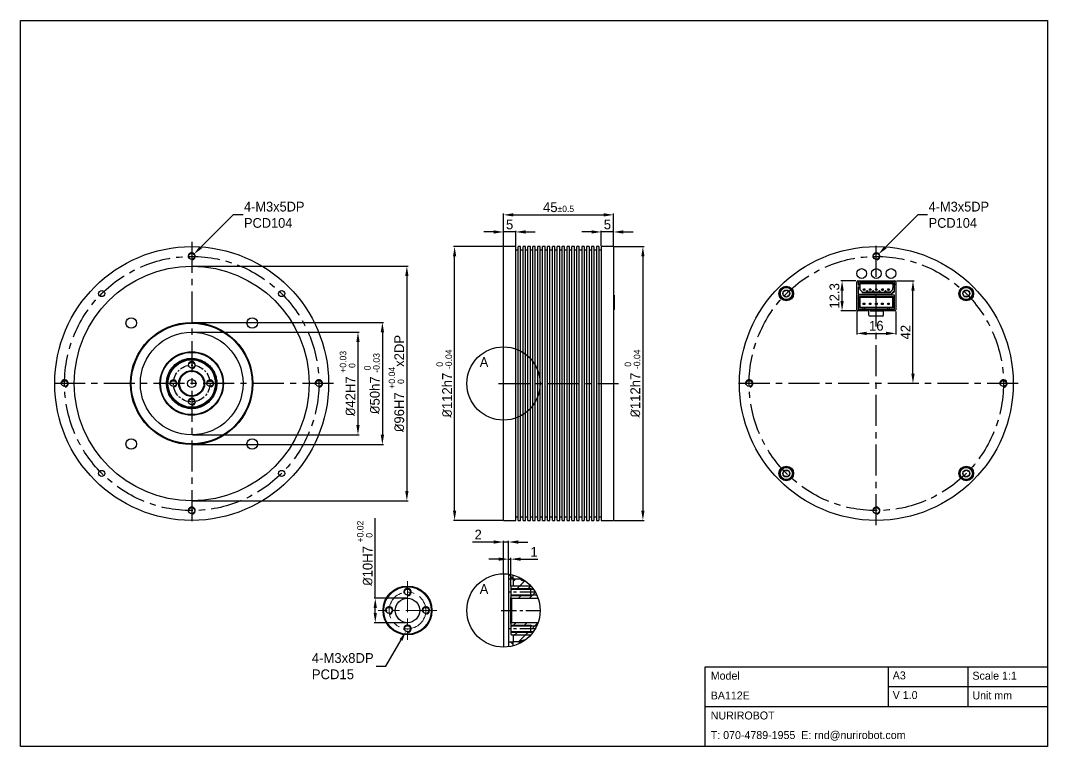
# Model space of a CAD drawing. Header units: millimetres. Extents: x 0 to 420, y 0 to 297.
import ezdxf

# ---------------------------------------------------------------- set-up
doc = ezdxf.new("R2010")
doc.units = ezdxf.units.MM
doc.header["$PDSIZE"] = -1
doc.linetypes.add('CENTERX2', pattern=[20.32, 12.7, -2.54, 2.54, -2.54])
doc.layers.add('외형선', color=7, linetype='Continuous', lineweight=25)
for name, color, linetype in [('중심선', 1, 'CENTERX2'), ('치수', 4, 'Continuous'), ('치수선', 3, 'Continuous')]:
    doc.layers.add(name, color=color, linetype=linetype)
doc.styles.add('MtXpl_', font='')
doc.styles.add('누리로봇 문자스타일_20230829', font='GOTHIC.TTF')
doc.styles.get('MtXpl_').set_extended_font_data('Gulim')
doc.dimstyles.new('A2기본 치수스타일', dxfattribs={"dimtxt": 4, "dimasz": 4, "dimexe": 0.5, "dimexo": 0.3, "dimgap": 1, "dimtad": 1, "dimtoh": 1, "dimdec": 1, "dimzin": 12, "dimdsep": 46, "dimtxsty": '누리로봇 문자스타일_20230829', "dimcen": 0.09, "dimclrd": 3, "dimclre": 3, "dimclrt": 3, "dimadec": 0, "dimazin": 3, "dimtm": 1e-09, "dimtfac": 1, "dimtdec": 1, "dimtofl": 0, "dimtmove": 0, "dimatfit": 3, "dimfxl": 1, "dimfrac": 2, "dimarcsym": 0})
doc.dimstyles.new('A2지시선 치수스타일', dxfattribs={"dimtxt": 4, "dimasz": 4, "dimexe": 0.5, "dimexo": 0.3, "dimgap": 0.396875, "dimtad": 0, "dimtih": 1, "dimtoh": 1, "dimdec": 1, "dimzin": 12, "dimdsep": 46, "dimtxsty": '누리로봇 문자스타일_20230829', "dimcen": 0.09, "dimclrd": 3, "dimclre": 3, "dimclrt": 3, "dimadec": 0, "dimazin": 3, "dimtm": 1e-09, "dimtfac": 1, "dimtdec": 1, "dimtofl": 0, "dimtmove": 0, "dimatfit": 3, "dimfxl": 1, "dimfrac": 2, "dimarcsym": 0})
doc.dimstyles.new('A3지시선 치수스타일', dxfattribs={"dimtxt": 4, "dimasz": 4, "dimexe": 0.5, "dimexo": 0.3, "dimgap": 0.396875, "dimtad": 0, "dimtih": 1, "dimtoh": 1, "dimdec": 1, "dimzin": 12, "dimdsep": 46, "dimtxsty": '누리로봇 문자스타일_20230829', "dimcen": 0.09, "dimclrd": 3, "dimclre": 3, "dimclrt": 3, "dimadec": 0, "dimazin": 3, "dimtm": 1e-09, "dimtfac": 1, "dimtdec": 1, "dimtofl": 0, "dimtmove": 0, "dimatfit": 3, "dimfxl": 1, "dimfrac": 2, "dimarcsym": 0})
doc.dimstyles.new('A3치수선 초과 치수스타일', dxfattribs={"dimtxt": 4, "dimasz": 4, "dimexe": 0.5, "dimexo": 0.3, "dimgap": 1, "dimtad": 1, "dimdec": 1, "dimzin": 12, "dimdsep": 46, "dimtxsty": '누리로봇 문자스타일_20230829', "dimcen": 0.09, "dimclrd": 3, "dimclre": 3, "dimclrt": 3, "dimadec": 0, "dimazin": 3, "dimtm": 1e-09, "dimtfac": 1, "dimtdec": 1, "dimtofl": 0, "dimtmove": 0, "dimatfit": 3, "dimfxl": 1, "dimfrac": 2, "dimarcsym": 0})

# ---------------------------------------------------------------- blocks, each defined once
blk = doc.blocks.new('*D34')
at = {"layer": 'Defpoints', "color": 0}
for p in [(358, 190.5), (365, 190.5), (367.18, 148.5)]:
    blk.add_point(p, dxfattribs=at)
at = {"layer": '치수', "color": 3, "lineweight": -2}
for p, q in [((358.3, 190.5), (365.5, 190.5)), ((365, 152.5), (365, 186.5)), ((366.88, 148.5), (364.5, 148.5))]:
    blk.add_line(p, q, dxfattribs=at)
at = {"layer": '치수', "color": 3}
for points in [[(364.33, 186.5), (365.67, 186.5), (365, 190.5)], [(364.33, 152.5), (365.67, 152.5), (365, 148.5)]]:
    blk.add_solid(points, dxfattribs=at)
at = {"layer": '치수', "color": 3, "insert": (361.95, 169.5), "char_height": 4, "attachment_point": 5, "rotation": 90, "style": '누리로봇 문자스타일_20230829'}
blk.add_mtext('42', dxfattribs=at)
blk = doc.blocks.new('*D35')
at = {"layer": 'Defpoints', "color": 0}
for p in [(342, 178.2), (358, 178.2), (358, 169)]:
    blk.add_point(p, dxfattribs=at)
at = {"layer": '치수', "color": 3, "lineweight": -2}
for p, q in [((342, 177.9), (342, 168.5)), ((358, 177.9), (358, 168.5)), ((346, 169), (354, 169))]:
    blk.add_line(p, q, dxfattribs=at)
at = {"layer": '치수', "color": 3}
for points in [[(346, 169.67), (346, 168.33), (342, 169)], [(354, 169.67), (354, 168.33), (358, 169)]]:
    blk.add_solid(points, dxfattribs=at)
at = {"layer": '치수', "color": 3, "insert": (350, 172.1), "char_height": 4, "attachment_point": 5, "style": '누리로봇 문자스타일_20230829'}
blk.add_mtext('16', dxfattribs=at)
blk = doc.blocks.new('*D36')
at = {"layer": 'Defpoints', "color": 0}
for p in [(336, 190.5), (341.98, 190.5), (342, 178.2)]:
    blk.add_point(p, dxfattribs=at)
at = {"layer": '치수', "color": 3, "lineweight": -2}
for p, q in [((341.68, 190.5), (335.5, 190.5)), ((336, 182.2), (336, 186.5)), ((341.7, 178.2), (335.5, 178.2))]:
    blk.add_line(p, q, dxfattribs=at)
at = {"layer": '치수', "color": 3}
for points in [[(335.33, 186.5), (336.67, 186.5), (336, 190.5)], [(335.33, 182.2), (336.67, 182.2), (336, 178.2)]]:
    blk.add_solid(points, dxfattribs=at)
at = {"layer": '치수', "color": 3, "insert": (332.9, 184.35), "char_height": 4, "attachment_point": 5, "rotation": 90, "style": '누리로봇 문자스타일_20230829'}
blk.add_mtext('12.3', dxfattribs=at)
blk = doc.blocks.new('*D28')
at = {"layer": 'Defpoints', "color": 0}
for p in [(242.53, 217.5), (197.53, 204.5), (242.53, 204.5)]:
    blk.add_point(p, dxfattribs=at)
at = {"layer": '치수', "color": 3, "lineweight": -2}
for p, q in [((197.53, 204.8), (197.53, 218)), ((201.53, 217.5), (238.53, 217.5)), ((242.53, 204.8), (242.53, 218))]:
    blk.add_line(p, q, dxfattribs=at)
at = {"layer": '치수', "color": 3}
for points in [[(201.53, 218.17), (201.53, 216.83), (197.53, 217.5)], [(238.53, 218.17), (238.53, 216.83), (242.53, 217.5)]]:
    blk.add_solid(points, dxfattribs=at)
at = {"layer": '치수', "color": 3, "insert": (220.03, 220.6), "char_height": 4, "attachment_point": 5, "style": '누리로봇 문자스타일_20230829'}
blk.add_mtext('45{\\H0.65x;%%P0.5}', dxfattribs=at)
blk = doc.blocks.new('*D29')
at = {"layer": 'Defpoints', "color": 0}
for p in [(197.53, 210.5), (197.53, 204.5), (202.53, 204.5)]:
    blk.add_point(p, dxfattribs=at)
at = {"layer": '치수', "color": 3, "lineweight": -2}
for p, q in [((193.53, 210.5), (189.53, 210.5)), ((197.53, 204.8), (197.53, 211)), ((202.53, 210.5), (197.53, 210.5)), ((202.53, 204.8), (202.53, 211)), ((206.53, 210.5), (210.53, 210.5))]:
    blk.add_line(p, q, dxfattribs=at)
at = {"layer": '치수', "color": 3}
for points in [[(193.53, 211.17), (193.53, 209.83), (197.53, 210.5)], [(206.53, 211.17), (206.53, 209.83), (202.53, 210.5)]]:
    blk.add_solid(points, dxfattribs=at)
at = {"layer": '치수', "color": 3, "insert": (200.03, 213.55), "char_height": 4, "attachment_point": 5, "style": '누리로봇 문자스타일_20230829'}
blk.add_mtext('5', dxfattribs=at)
blk = doc.blocks.new('*D30')
at = {"layer": 'Defpoints', "color": 0}
for p in [(237.53, 210.5), (237.53, 204.5), (242.53, 204.5)]:
    blk.add_point(p, dxfattribs=at)
at = {"layer": '치수', "color": 3, "lineweight": -2}
for p, q in [((233.53, 210.5), (229.53, 210.5)), ((237.53, 204.8), (237.53, 211)), ((242.53, 210.5), (237.53, 210.5)), ((242.53, 204.8), (242.53, 211)), ((246.53, 210.5), (250.53, 210.5))]:
    blk.add_line(p, q, dxfattribs=at)
at = {"layer": '치수', "color": 3}
for points in [[(233.53, 211.17), (233.53, 209.83), (237.53, 210.5)], [(246.53, 211.17), (246.53, 209.83), (242.53, 210.5)]]:
    blk.add_solid(points, dxfattribs=at)
at = {"layer": '치수', "color": 3, "insert": (240.03, 213.55), "char_height": 4, "attachment_point": 5, "style": '누리로봇 문자스타일_20230829'}
blk.add_mtext('5', dxfattribs=at)
blk = doc.blocks.new('*D31')
at = {"layer": 'Defpoints', "color": 0}
for p in [(70, 196.5), (70, 100.5), (158, 100.5)]:
    blk.add_point(p, dxfattribs=at)
at = {"layer": '치수', "color": 3, "lineweight": -2}
for p, q in [((70.3, 196.5), (158.5, 196.5)), ((158, 192.5), (158, 104.5)), ((70.3, 100.5), (158.5, 100.5))]:
    blk.add_line(p, q, dxfattribs=at)
at = {"layer": '치수', "color": 3}
for points in [[(157.33, 192.5), (158.67, 192.5), (158, 196.5)], [(157.33, 104.5), (158.67, 104.5), (158, 100.5)]]:
    blk.add_solid(points, dxfattribs=at)
at = {"layer": '치수', "color": 3, "insert": (153.74, 148.5), "char_height": 4, "attachment_point": 5, "rotation": 90, "style": '누리로봇 문자스타일_20230829'}
blk.add_mtext('{\\fISOCPEUR|b0|i0|c0|p34;%%C}96H7 {\\H0.66x;\\S+0.04^   0;}x2DP', dxfattribs=at)
blk = doc.blocks.new('*D32')
at = {"layer": 'Defpoints', "color": 0}
for p in [(70, 173.5), (70, 123.5), (148, 123.5)]:
    blk.add_point(p, dxfattribs=at)
at = {"layer": '치수', "color": 3, "lineweight": -2}
for p, q in [((70.3, 173.5), (148.5, 173.5)), ((148, 169.5), (148, 127.5)), ((70.3, 123.5), (148.5, 123.5))]:
    blk.add_line(p, q, dxfattribs=at)
at = {"layer": '치수', "color": 3}
for points in [[(147.33, 169.5), (148.67, 169.5), (148, 173.5)], [(147.33, 127.5), (148.67, 127.5), (148, 123.5)]]:
    blk.add_solid(points, dxfattribs=at)
at = {"layer": '치수', "color": 3, "insert": (143.74, 148.5), "char_height": 4, "attachment_point": 5, "rotation": 90, "style": '누리로봇 문자스타일_20230829'}
blk.add_mtext('{\\fISOCPEUR|b0|i0|c0|p34;%%C}50h7 {\\H0.66x;\\S 0^ -0.03;}', dxfattribs=at)
blk = doc.blocks.new('*D33')
at = {"layer": 'Defpoints', "color": 0}
for p in [(70, 169.5), (70, 127.5), (138, 127.5)]:
    blk.add_point(p, dxfattribs=at)
at = {"layer": '치수', "color": 3, "lineweight": -2}
for p, q in [((70.3, 169.5), (138.5, 169.5)), ((138, 165.5), (138, 131.5)), ((70.3, 127.5), (138.5, 127.5))]:
    blk.add_line(p, q, dxfattribs=at)
at = {"layer": '치수', "color": 3}
for points in [[(137.33, 165.5), (138.67, 165.5), (138, 169.5)], [(137.33, 131.5), (138.67, 131.5), (138, 127.5)]]:
    blk.add_solid(points, dxfattribs=at)
at = {"layer": '치수', "color": 3, "insert": (133.74, 148.5), "char_height": 4, "attachment_point": 5, "rotation": 90, "style": '누리로봇 문자스타일_20230829'}
blk.add_mtext('{\\fISOCPEUR|b0|i0|c0|p34;%%C}42H7 {\\H0.66x;\\S+0.03^   0;}', dxfattribs=at)
blk = doc.blocks.new('*D37')
at = {"color": 3, "lineweight": -2}
for p, q in [((367, 217.5), (353.71, 204.21)), ((371, 217.5), (367, 217.5)), ((349.91, 200.5), (350.09, 200.5)), ((350, 200.41), (350, 200.59))]:
    blk.add_line(p, q, dxfattribs=at)
at = {"color": 3}
blk.add_solid([(353.24, 204.68), (354.18, 203.74), (350.88, 201.38)], dxfattribs=at)
at = {"layer": 'Defpoints', "color": 0}
for p in [(349.12, 199.62), (350.88, 201.38)]:
    blk.add_point(p, dxfattribs=at)
at = {"color": 3, "insert": (371.4, 217.5), "char_height": 4, "attachment_point": 4, "style": '누리로봇 문자스타일_20230829'}
blk.add_mtext('{\\fPMingLiU|b0|i0|c129|p0;4-M3x5DP\\PPCD104}', dxfattribs=at)
blk = doc.blocks.new('*D38')
at = {"color": 3, "lineweight": -2}
for p, q in [((242.83, 204.5), (255.03, 204.5)), ((254.53, 200.5), (254.53, 96.5)), ((242.83, 92.5), (255.03, 92.5))]:
    blk.add_line(p, q, dxfattribs=at)
at = {"color": 3}
for points in [[(253.86, 200.5), (255.2, 200.5), (254.53, 204.5)], [(253.86, 96.5), (255.2, 96.5), (254.53, 92.5)]]:
    blk.add_solid(points, dxfattribs=at)
at = {"layer": 'Defpoints', "color": 0}
for p in [(242.53, 204.5), (242.53, 92.5), (254.53, 92.5)]:
    blk.add_point(p, dxfattribs=at)
at = {"color": 3, "insert": (250.27, 148.5), "char_height": 4, "attachment_point": 5, "rotation": 90, "style": '누리로봇 문자스타일_20230829'}
blk.add_mtext('{\\fISOCPEUR|b0|i0|c0|p34;%%C}112h7 {\\H0.66x;\\S 0^ -0.04;}', dxfattribs=at)
blk = doc.blocks.new('*D39')
at = {"color": 3, "lineweight": -2}
for p, q in [((87, 217.5), (73.71, 204.21)), ((91, 217.5), (87, 217.5)), ((69.91, 200.5), (70.09, 200.5)), ((70, 200.41), (70, 200.59))]:
    blk.add_line(p, q, dxfattribs=at)
at = {"color": 3}
blk.add_solid([(73.24, 204.68), (74.18, 203.74), (70.88, 201.38)], dxfattribs=at)
at = {"layer": 'Defpoints', "color": 0}
for p in [(69.12, 199.62), (70.88, 201.38)]:
    blk.add_point(p, dxfattribs=at)
at = {"color": 3, "insert": (91.4, 217.5), "char_height": 4, "attachment_point": 4, "style": '누리로봇 문자스타일_20230829'}
blk.add_mtext('{\\fPMingLiU|b0|i0|c129|p0;4-M3x5DP\\PPCD104}', dxfattribs=at)
blk = doc.blocks.new('*D87')
at = {"layer": 'Defpoints', "color": 0}
for p in [(158.26, 60.64), (145.08, 50.64), (158.26, 50.64)]:
    blk.add_point(p, dxfattribs=at)
at = {"layer": '치수선', "color": 3, "lineweight": -2}
for p, q in [((145.08, 60.64), (145.08, 93.46)), ((157.96, 60.64), (144.58, 60.64)), ((145.08, 54.64), (145.08, 56.64)), ((157.96, 50.64), (144.58, 50.64))]:
    blk.add_line(p, q, dxfattribs=at)
at = {"layer": '치수선', "color": 3}
for points in [[(144.41, 56.64), (145.74, 56.64), (145.08, 60.64)], [(144.41, 54.64), (145.74, 54.64), (145.08, 50.64)]]:
    blk.add_solid(points, dxfattribs=at)
at = {"layer": '치수선', "color": 3, "insert": (140.81, 79.05), "char_height": 4, "attachment_point": 5, "rotation": 90, "style": '누리로봇 문자스타일_20230829'}
blk.add_mtext('{\\fISOCPEUR|b0|i0|c0|p34;%%C}10H7 {\\H0.66x;\\S+0.02^   0;}', dxfattribs=at)
blk = doc.blocks.new('*D88')
at = {"layer": 'Defpoints', "color": 0}
for p in [(157.64, 47.06), (158.89, 49.22)]:
    blk.add_point(p, dxfattribs=at)
at = {"layer": '치수선', "color": 3, "lineweight": -2}
for p, q in [((158.17, 48.14), (158.35, 48.14)), ((158.26, 48.05), (158.26, 48.23)), ((149.42, 32.83), (155.64, 43.59)), ((145.42, 32.83), (149.42, 32.83))]:
    blk.add_line(p, q, dxfattribs=at)
at = {"layer": '치수선', "color": 3}
blk.add_solid([(155.06, 43.93), (156.21, 43.26), (157.64, 47.06)], dxfattribs=at)
at = {"layer": '치수선', "color": 3, "insert": (119.14, 32.83), "char_height": 4, "attachment_point": 4, "style": '누리로봇 문자스타일_20230829'}
blk.add_mtext('4-M3x8DP\\PPCD15', dxfattribs=at)
blk = doc.blocks.new('*D89')
at = {"layer": 'Defpoints', "color": 0}
for p in [(199.53, 76.64), (199.53, 70.51), (200.53, 65.33)]:
    blk.add_point(p, dxfattribs=at)
at = {"layer": '치수', "color": 3, "lineweight": -2}
for p, q in [((195.53, 76.64), (191.53, 76.64)), ((199.53, 70.81), (199.53, 77.14)), ((199.53, 76.64), (200.53, 76.64)), ((200.53, 65.63), (200.53, 77.14)), ((204.53, 76.64), (211.56, 76.64))]:
    blk.add_line(p, q, dxfattribs=at)
at = {"layer": '치수', "color": 3}
for points in [[(195.53, 77.31), (195.53, 75.97), (199.53, 76.64)], [(204.53, 77.31), (204.53, 75.97), (200.53, 76.64)]]:
    blk.add_solid(points, dxfattribs=at)
at = {"layer": '치수', "color": 3, "insert": (210.04, 79.64), "char_height": 4, "attachment_point": 5, "style": '누리로봇 문자스타일_20230829'}
blk.add_mtext('1', dxfattribs=at)
blk = doc.blocks.new('*D90')
at = {"layer": 'Defpoints', "color": 0}
for p in [(197.53, 83.64), (197.53, 70.64), (199.53, 70.51)]:
    blk.add_point(p, dxfattribs=at)
at = {"layer": '치수', "color": 3, "lineweight": -2}
for p, q in [((197.53, 70.94), (197.53, 84.14)), ((199.53, 70.81), (199.53, 84.14)), ((193.53, 83.64), (184.81, 83.64)), ((199.53, 83.64), (197.53, 83.64)), ((203.53, 83.64), (207.53, 83.64))]:
    blk.add_line(p, q, dxfattribs=at)
at = {"layer": '치수', "color": 3}
for points in [[(193.53, 84.31), (193.53, 82.97), (197.53, 83.64)], [(203.53, 84.31), (203.53, 82.97), (199.53, 83.64)]]:
    blk.add_solid(points, dxfattribs=at)
at = {"layer": '치수', "color": 3, "insert": (187.17, 86.69), "char_height": 4, "attachment_point": 5, "style": '누리로봇 문자스타일_20230829'}
blk.add_mtext('2', dxfattribs=at)
blk = doc.blocks.new('*D93')
at = {"color": 3, "lineweight": -2}
for p, q in [((197.23, 204.5), (177.03, 204.5)), ((177.53, 96.5), (177.53, 200.5)), ((197.23, 92.5), (177.03, 92.5))]:
    blk.add_line(p, q, dxfattribs=at)
at = {"color": 3}
for points in [[(176.86, 200.5), (178.2, 200.5), (177.53, 204.5)], [(176.86, 96.5), (178.2, 96.5), (177.53, 92.5)]]:
    blk.add_solid(points, dxfattribs=at)
at = {"layer": 'Defpoints', "color": 0}
for p in [(177.53, 204.5), (197.53, 204.5), (197.53, 92.5)]:
    blk.add_point(p, dxfattribs=at)
at = {"color": 3, "insert": (173.27, 148.5), "char_height": 4, "attachment_point": 5, "rotation": 90, "style": '누리로봇 문자스타일_20230829'}
blk.add_mtext('{\\fISOCPEUR|b0|i0|c0|p34;%%C}112h7 {\\H0.66x;\\S 0^ -0.04;}', dxfattribs=at)

msp = doc.modelspace()

# ---------------------------------------------------------------- linework, layer by layer
msp.add_line((350.12, 181.1), (349.88, 181.1))
at = {"color": 7, "linetype": 'Continuous', "lineweight": 25}
for p, q in [((197.53, 70.64), (197.53, 40.64)), ((199.53, 70.51), (199.53, 68.64)), ((199.53, 68.64), (201.53, 68.64)), ((199.53, 68.64), (199.53, 42.64)), ((201.53, 68.64), (201.53, 70.1)), ((201.53, 68.64), (201.53, 68.39)), ((204.52, 68.39), (201.53, 68.39)), ((201.53, 68.39), (201.53, 65.94)), ((200.83, 65.63), (200.53, 65.33)), ((200.53, 65.33), (200.53, 64.39)), ((200.53, 64.64), (208.53, 64.64)), ((200.53, 64.39), (200.53, 61.89)), ((208.71, 65.63), (200.83, 65.63)), ((208.71, 65.64), (201.83, 65.64)), ((200.53, 61.89), (200.53, 60.94)), ((208.53, 61.64), (200.53, 61.64)), ((200.53, 60.94), (200.83, 60.64)), ((200.53, 50.34), (200.53, 60.94)), ((200.83, 60.64), (211.67, 60.64)), ((200.83, 60.64), (200.83, 50.64)), ((200.83, 50.64), (200.53, 50.34)), ((211.67, 50.64), (200.83, 50.64)), ((200.53, 50.34), (200.53, 49.39)), ((200.53, 49.64), (208.53, 49.64)), ((200.53, 49.39), (200.53, 46.89)), ((200.53, 46.89), (200.53, 45.95)), ((208.53, 46.64), (200.53, 46.64)), ((201.53, 42.64), (199.53, 42.64)), ((199.53, 42.64), (199.53, 40.77)), ((200.53, 45.95), (200.83, 45.65)), ((200.83, 45.65), (208.71, 45.65)), ((201.53, 45.34), (201.53, 42.89)), ((201.53, 42.89), (201.53, 42.64)), ((201.53, 42.89), (204.52, 42.89)), ((201.53, 41.18), (201.53, 42.64)), ((201.83, 45.64), (208.71, 45.64))]:
    msp.add_line(p, q, dxfattribs=at)
at = {"color": 4, "linetype": 'Continuous', "lineweight": 18}
for p, q in [((201.51, 68.64), (199.67, 70.49)), ((201.53, 67.53), (202.39, 68.39)), ((204.13, 65.64), (206.27, 67.78)), ((206.3, 67.81), (206.3, 67.81)), ((202.88, 64.39), (204.12, 65.63)), ((207.37, 64.39), (208.61, 65.63)), ((208.11, 60.64), (210.55, 63.08)), ((208.62, 65.64), (208.67, 65.69)), ((203.62, 60.64), (204.87, 61.89)), ((201.35, 49.39), (202.6, 50.64)), ((205.84, 49.39), (207.09, 50.64)), ((209.52, 48.58), (211.58, 50.64)), ((202.1, 45.65), (203.34, 46.89)), ((206.59, 45.65), (207.83, 46.89)), ((201.53, 41.68), (200.57, 42.64)), ((201.53, 45.08), (202.09, 45.64)), ((203.83, 42.89), (206.58, 45.64))]:
    msp.add_line(p, q, dxfattribs=at)
at = {"color": 8, "linetype": 'Continuous', "lineweight": 25}
for p, q in [((201.83, 65.63), (201.83, 65.64)), ((201.83, 45.64), (201.83, 45.65))]:
    msp.add_line(p, q, dxfattribs=at)
at = {"lineweight": -3}
msp.add_line((354.9, 32.55), (354.9, 16.38), dxfattribs=at)
at = {"lineweight": -3, "ltscale": 3}
for p, q in [((387.45, 32.55), (387.45, 16.38)), ((354.9, 24.52), (420, 24.52)), ((354.9, 24.52), (420, 24.52)), ((280, 16.38), (420, 16.38)), ((280, 16.38), (420, 16.38))]:
    msp.add_line(p, q, dxfattribs=at)
msp.add_lwpolyline([(0, 297), (420, 297), (420, 0), (0, 0)], close=True)
at = {"color": 7, "linetype": 'Continuous', "lineweight": 25}
for points in [[(200.53, 64.39), (209.71, 64.39)], [(211.03, 62.18), (211.03, 61.89), (200.53, 61.89)], [(211.11, 62.02), (211.03, 61.89)], [(200.53, 49.39), (211.03, 49.39), (211.11, 49.26)], [(209.71, 46.89), (200.53, 46.89)], [(211.03, 49.39), (211.03, 49.1)]]:
    msp.add_lwpolyline(points, dxfattribs=at)
for points in [[(209.09, 64.39), (208.53, 64.64), (208.53, 61.64), (209.09, 61.89)], [(209.09, 49.39), (208.53, 49.64), (208.53, 46.64), (209.09, 46.89)]]:
    msp.add_lwpolyline(points)
at = {"lineweight": -3, "ltscale": 3}
msp.add_lwpolyline([(280, 0), (280, 32.55), (420, 32.55), (420, 0)], close=True, dxfattribs=at)
msp.add_lwpolyline([(280, 0), (280, 32.55), (420, 32.55), (420, 0)], close=True, dxfattribs=at)
at = {"color": 6}
for centre in [(197.53, 148.5), (197.53, 55.64)]:
    msp.add_circle(centre, 15, dxfattribs=at)
for centre in [(158.26, 63.14), (150.76, 55.64), (165.76, 55.64), (158.26, 48.14)]:
    msp.add_circle(centre, 1.25)
for centre, start, end in [((70, 200.5), 285, 195), ((350, 200.5), 285, 195), ((70, 156), 288.6331, 197.8475), ((18, 148.5), 285, 195), ((62.5, 148.5), 288.6331, 197.8475), ((77.5, 148.5), 288.6331, 197.8475), ((122, 148.5), 285, 195), ((298, 148.5), 285, 195), ((402, 148.5), 285, 195), ((70, 141), 288.6331, 197.8475), ((70, 96.5), 285, 195), ((350, 96.5), 285, 195), ((158.26, 63.14), 285, 195), ((150.76, 55.64), 285, 195), ((165.76, 55.64), 285, 195), ((158.26, 48.14), 285, 195)]:
    msp.add_arc(centre, 1.5, start, end)
at = {"color": 7, "linetype": 'Continuous', "lineweight": 25}
for centre, radius, start, end in [((206.03, 69.89), 2.13, 224.9009, 278.1509), ((201.83, 65.94), 0.3, 180, 270), ((201.83, 45.34), 0.3, 90, 180), ((206.03, 41.39), 2.13, 81.8488, 135.0991)]:
    msp.add_arc(centre, radius, start, end, dxfattribs=at)
for points, knots in [([(204.04, 69.16), (204.01, 69.1), (203.93, 68.89), (203.89, 68.62), (203.91, 68.43), (203.92, 68.39)], [0.0549949, 0.0549949, 0.0549949, 0.0549949, 0.2776227, 0.8658284, 1, 1, 1, 1]), ([(204.07, 69.14), (204.15, 68.93), (204.38, 68.52), (204.92, 68.06), (205.5, 67.82), (205.88, 67.8), (206.03, 67.79)], [0.8078963, 0.8078963, 0.8078963, 0.8078963, 0.8590216, 0.9127142, 0.9663981, 1, 1, 1, 1]), ([(201.53, 65.94), (201.53, 65.94), (201.53, 65.94), (201.53, 65.88), (201.53, 65.79), (201.53, 65.66), (201.53, 65.63)], [0, 0, 0, 0, 0.053697, 0.481153, 0.908398, 1, 1, 1, 1]), ([(201.53, 45.65), (201.53, 45.61), (201.53, 45.36), (201.53, 45.35), (201.53, 45.34)], [0, 0, 0, 0, 0.161734, 1, 1, 1, 1]), ([(204.1, 42.89), (204.05, 42.78), (203.94, 42.52), (203.91, 42.24), (203.91, 42.07), (203.91, 42.06)], [0, 0, 0, 0, 0.0830455, 0.1984262, 0.2027279, 0.2027279, 0.2027279, 0.2027279])]:
    msp.add_open_spline(points, degree=3, knots=knots, dxfattribs=at)
msp.add_open_spline([(206.03, 67.79), (206.12, 67.8), (206.2, 67.81), (206.29, 67.82)], degree=3, dxfattribs=at)
at = {"layer": '외형선', "linetype": 'Continuous', "lineweight": 25}
for p, q in [((202.53, 204.5), (197.53, 204.5)), ((197.53, 92.5), (197.53, 204.5)), ((202.53, 92.5), (202.53, 204.5)), ((203.53, 203), (202.53, 203)), ((204.53, 204.5), (203.53, 204.5)), ((203.53, 92.5), (203.53, 204.5)), ((204.53, 92.5), (204.53, 204.5)), ((205.53, 203), (204.53, 203)), ((206.53, 204.5), (205.53, 204.5)), ((205.53, 92.5), (205.53, 204.5)), ((206.53, 92.5), (206.53, 204.5)), ((207.53, 203), (206.53, 203)), ((208.53, 204.5), (207.53, 204.5)), ((207.53, 92.5), (207.53, 204.5)), ((208.53, 92.5), (208.53, 204.5)), ((209.53, 203), (208.53, 203)), ((210.53, 204.5), (209.53, 204.5)), ((209.53, 92.5), (209.53, 204.5)), ((210.53, 92.5), (210.53, 204.5)), ((211.53, 203), (210.53, 203)), ((212.53, 204.5), (211.53, 204.5)), ((211.53, 92.5), (211.53, 204.5)), ((212.53, 92.5), (212.53, 204.5)), ((213.53, 203), (212.53, 203)), ((214.53, 204.5), (213.53, 204.5)), ((213.53, 92.5), (213.53, 204.5)), ((214.53, 92.5), (214.53, 204.5)), ((215.53, 203), (214.53, 203)), ((216.53, 204.5), (215.53, 204.5)), ((215.53, 92.5), (215.53, 204.5)), ((216.53, 92.5), (216.53, 204.5)), ((217.53, 203), (216.53, 203)), ((218.53, 204.5), (217.53, 204.5)), ((217.53, 92.5), (217.53, 204.5)), ((218.53, 92.5), (218.53, 204.5)), ((219.53, 203), (218.53, 203)), ((220.53, 204.5), (219.53, 204.5)), ((219.53, 92.5), (219.53, 204.5)), ((220.53, 92.5), (220.53, 204.5)), ((221.53, 203), (220.53, 203)), ((222.53, 204.5), (221.53, 204.5)), ((221.53, 92.5), (221.53, 204.5)), ((222.53, 92.5), (222.53, 204.5)), ((223.53, 203), (222.53, 203)), ((224.53, 204.5), (223.53, 204.5)), ((223.53, 92.5), (223.53, 204.5)), ((224.53, 92.5), (224.53, 204.5)), ((225.53, 203), (224.53, 203)), ((226.53, 204.5), (225.53, 204.5)), ((225.53, 92.5), (225.53, 204.5)), ((226.53, 92.5), (226.53, 204.5)), ((227.53, 203), (226.53, 203)), ((228.53, 204.5), (227.53, 204.5)), ((227.53, 92.5), (227.53, 204.5)), ((228.53, 92.5), (228.53, 204.5)), ((229.53, 203), (228.53, 203)), ((230.53, 204.5), (229.53, 204.5)), ((229.53, 204.5), (229.53, 92.5)), ((230.53, 204.5), (230.53, 92.5)), ((231.53, 203), (230.53, 203)), ((232.53, 204.5), (231.53, 204.5)), ((231.53, 204.5), (231.53, 92.5)), ((232.53, 204.5), (232.53, 92.5)), ((233.53, 203), (232.53, 203)), ((234.53, 204.5), (233.53, 204.5)), ((233.53, 204.5), (233.53, 92.5)), ((234.53, 204.5), (234.53, 92.5)), ((235.53, 203), (234.53, 203)), ((236.53, 204.5), (235.53, 204.5)), ((235.53, 204.5), (235.53, 92.5)), ((236.53, 204.5), (236.53, 92.5)), ((237.53, 203), (236.53, 203)), ((242.53, 204.5), (237.53, 204.5)), ((237.53, 204.5), (237.53, 92.5)), ((242.53, 204.5), (242.53, 92.5)), ((342, 178.7), (342, 190)), ((342.5, 190.5), (357.5, 190.5)), ((342.55, 190), (342.55, 189.28)), ((357.45, 190), (342.55, 190)), ((342.55, 189.28), (343.25, 189.28)), ((342.55, 189.28), (342.55, 188.81)), ((356.75, 189.55), (343.25, 189.55)), ((343.25, 189.55), (343.25, 189.28)), ((356.75, 189.3), (343.25, 189.3)), ((343.25, 189.28), (343.25, 188.81)), ((356.75, 189.28), (356.75, 189.55)), ((357.45, 189.28), (356.75, 189.28)), ((356.75, 189.28), (356.75, 188.81)), ((357.45, 189.28), (357.45, 190)), ((357.45, 189.28), (357.45, 188.81)), ((358, 190), (358, 178.7)), ((342.55, 188.81), (343.25, 188.81)), ((342.55, 188.11), (342.55, 185.1)), ((342.55, 188.11), (343.25, 188.11)), ((342.55, 187.63), (343.25, 187.63)), ((342.55, 185.1), (356, 185.1)), ((343.25, 188.81), (343.25, 188.11)), ((343.25, 188.11), (343.25, 186.89)), ((343.25, 186.89), (344.34, 185.8)), ((344.34, 185.8), (345.75, 185.8)), ((344.34, 185.55), (344.34, 185.8)), ((355.66, 185.55), (344.34, 185.55)), ((345, 187.27), (345, 186.92)), ((346.25, 186.5), (345.75, 185.8)), ((350.75, 185.8), (345.75, 185.8)), ((346.75, 185.8), (346.25, 186.5)), ((347.5, 186.57), (347.5, 186.91)), ((348.75, 186.5), (348.25, 185.8)), ((349.25, 185.8), (348.75, 186.5)), ((351.25, 186.5), (350.75, 185.8)), ((351.75, 185.8), (350.75, 185.8)), ((351.75, 185.8), (351.25, 186.5)), ((351.75, 185.8), (353.25, 185.8)), ((353.75, 186.5), (353.25, 185.8)), ((355.66, 185.8), (353.25, 185.8)), ((354.25, 185.8), (353.75, 186.5)), ((355, 186.57), (355, 186.91)), ((355.66, 185.8), (356.75, 186.89)), ((355.66, 185.8), (355.66, 185.55)), ((355.95, 185.1), (357.45, 186.6)), ((356, 185.1), (357.4, 186.1)), ((357.45, 188.81), (356.75, 188.81)), ((356.75, 188.81), (356.75, 188.11)), ((356.75, 188.11), (356.75, 187.63)), ((357.45, 188.11), (356.75, 188.11)), ((356.75, 186.89), (356.75, 187.63)), ((357.45, 187.63), (356.75, 187.63)), ((357.4, 188.11), (357.4, 188.81)), ((357.4, 186.1), (357.4, 186.55)), ((357.45, 186.6), (357.45, 188.11)), ((242.53, 184.6), (242.83, 184.6)), ((242.83, 184.6), (242.83, 178.8)), ((342.55, 184.6), (342.55, 178.8)), ((357.45, 184.6), (342.55, 184.6)), ((343.1, 184.05), (356.9, 184.05)), ((343.1, 179.35), (343.1, 184.05)), ((343.35, 183.8), (343.1, 184.05)), ((343.35, 183.8), (356.65, 183.8)), ((343.35, 179.6), (343.35, 183.8)), ((344.68, 180.78), (344.68, 181.42)), ((344.68, 181.42), (344.88, 181.22)), ((344.68, 181.42), (345.32, 181.42)), ((344.88, 180.98), (344.68, 180.78)), ((345.32, 180.78), (344.68, 180.78)), ((344.88, 181.22), (344.88, 180.98)), ((345.12, 181.22), (344.88, 181.22)), ((344.88, 180.98), (345.12, 180.98)), ((345.32, 181.42), (345.12, 181.22)), ((345.12, 180.98), (345.12, 181.22)), ((345.12, 180.98), (345.32, 180.78)), ((345.32, 181.42), (345.32, 180.78)), ((347.18, 180.78), (347.18, 181.42)), ((347.18, 181.42), (347.38, 181.22)), ((347.18, 181.42), (347.82, 181.42)), ((347.38, 180.98), (347.18, 180.78)), ((347.82, 180.78), (347.18, 180.78)), ((347.38, 181.22), (347.38, 180.98)), ((347.62, 181.22), (347.38, 181.22)), ((347.38, 180.98), (347.62, 180.98)), ((347.82, 181.42), (347.62, 181.22)), ((347.62, 180.98), (347.62, 181.22)), ((347.62, 180.98), (347.82, 180.78)), ((347.82, 181.42), (347.82, 180.78)), ((349.68, 180.78), (349.68, 181.42)), ((349.68, 181.42), (349.88, 181.22)), ((349.68, 181.42), (350.32, 181.42)), ((349.88, 180.98), (349.68, 180.78)), ((350.32, 180.78), (349.68, 180.78)), ((349.88, 181.22), (349.88, 180.98)), ((350.12, 181.22), (349.88, 181.22)), ((349.88, 180.98), (350.12, 180.98)), ((350.32, 181.42), (350.12, 181.22)), ((350.12, 180.98), (350.12, 181.22)), ((350.12, 180.98), (350.32, 180.78)), ((350.32, 181.42), (350.32, 180.78)), ((352.18, 180.78), (352.18, 181.42)), ((352.18, 181.42), (352.38, 181.22)), ((352.18, 181.42), (352.82, 181.42)), ((352.38, 180.98), (352.18, 180.78)), ((352.82, 180.78), (352.18, 180.78)), ((352.38, 181.22), (352.38, 180.98)), ((352.62, 181.22), (352.38, 181.22)), ((352.38, 180.98), (352.62, 180.98)), ((352.82, 181.42), (352.62, 181.22)), ((352.62, 180.98), (352.62, 181.22)), ((352.62, 180.98), (352.82, 180.78)), ((352.82, 181.42), (352.82, 180.78)), ((354.68, 181.42), (355.32, 181.42)), ((354.68, 181.42), (354.88, 181.22)), ((354.68, 180.78), (354.68, 181.42)), ((354.88, 180.98), (354.68, 180.78)), ((355.32, 180.78), (354.68, 180.78)), ((355.12, 181.22), (354.88, 181.22)), ((354.88, 181.22), (354.88, 180.98)), ((354.88, 180.98), (355.12, 180.98)), ((355.32, 181.42), (355.12, 181.22)), ((355.12, 180.98), (355.12, 181.22)), ((355.12, 180.98), (355.32, 180.78)), ((355.32, 181.42), (355.32, 180.78)), ((356.65, 183.8), (356.9, 184.05)), ((356.65, 183.8), (356.65, 179.6)), ((356.9, 184.05), (356.9, 179.35)), ((357.45, 178.8), (357.45, 184.6)), ((242.53, 178.8), (242.83, 178.8)), ((242.83, 178.8), (242.53, 178.7)), ((347, 178.2), (342.5, 178.2)), ((342.55, 178.8), (347.5, 178.8)), ((343.35, 179.6), (343.1, 179.35)), ((344.65, 179.35), (343.1, 179.35)), ((356.65, 179.6), (343.35, 179.6)), ((344.65, 179.6), (344.65, 179.35)), ((344.65, 178.8), (344.65, 179.35)), ((345.35, 179.35), (345.35, 179.6)), ((354.65, 179.35), (345.35, 179.35)), ((345.35, 178.8), (345.35, 179.35)), ((347, 176.5), (347, 178.2)), ((347.5, 178.8), (352.5, 178.8)), ((347.5, 178.8), (347.5, 178.21)), ((347.5, 178.21), (352.5, 178.21)), ((352.5, 178.8), (354.65, 178.8)), ((352.5, 178.8), (352.5, 178.21)), ((353, 176.5), (353, 178.2)), ((357.5, 178.2), (353, 178.2)), ((354.65, 179.6), (354.65, 179.35)), ((354.65, 178.8), (354.65, 179.35)), ((354.65, 178.8), (355.35, 178.8)), ((355.35, 178.8), (355.35, 179.6)), ((356.9, 179.35), (355.35, 179.35)), ((355.35, 178.8), (357.45, 178.8)), ((356.65, 179.6), (356.9, 179.35)), ((352.5, 176), (347.5, 176)), ((75.77, 160.15), (75.82, 159.84)), ((60.76, 157.28), (60.71, 157.59)), ((81.77, 153.41), (82.07, 153.33)), ((57.01, 149.08), (57.27, 149.25)), ((82.33, 144.39), (82.04, 144.3)), ((60.03, 140.56), (59.71, 140.55)), ((67.64, 135.72), (67.5, 136)), ((76.49, 137.52), (76.45, 137.21)), ((197.53, 92.5), (202.53, 92.5)), ((202.53, 94), (203.53, 94)), ((203.53, 92.5), (204.53, 92.5)), ((204.53, 94), (205.53, 94)), ((205.53, 92.5), (206.53, 92.5)), ((206.53, 94), (207.53, 94)), ((207.53, 92.5), (208.53, 92.5)), ((208.53, 94), (209.53, 94)), ((209.53, 92.5), (210.53, 92.5)), ((210.53, 94), (211.53, 94)), ((211.53, 92.5), (212.53, 92.5)), ((212.53, 94), (213.53, 94)), ((213.53, 92.5), (214.53, 92.5)), ((214.53, 94), (215.53, 94)), ((215.53, 92.5), (216.53, 92.5)), ((216.53, 94), (217.53, 94)), ((217.53, 92.5), (218.53, 92.5)), ((218.53, 94), (219.53, 94)), ((219.53, 92.5), (220.53, 92.5)), ((220.53, 94), (221.53, 94)), ((221.53, 92.5), (222.53, 92.5)), ((222.53, 94), (223.53, 94)), ((223.53, 92.5), (224.53, 92.5)), ((224.53, 94), (225.53, 94)), ((225.53, 92.5), (226.53, 92.5)), ((226.53, 94), (227.53, 94)), ((227.53, 92.5), (228.53, 92.5)), ((228.53, 94), (229.53, 94)), ((229.53, 92.5), (230.53, 92.5)), ((230.53, 94), (231.53, 94)), ((231.53, 92.5), (232.53, 92.5)), ((232.53, 94), (233.53, 94)), ((233.53, 92.5), (234.53, 92.5)), ((234.53, 94), (235.53, 94)), ((235.53, 92.5), (236.53, 92.5)), ((236.53, 94), (237.53, 94)), ((237.53, 92.5), (242.53, 92.5))]:
    msp.add_line(p, q, dxfattribs=at)
at = {"layer": '외형선', "linetype": 'Continuous', "lineweight": 25, "flags": 128}
for points in [[(345, 186.57), (345, 186.63), (345, 186.67), (345, 186.72), (345, 186.78), (345, 186.85), (345, 186.91)], [(347.5, 187.27), (347.5, 186.99), (347.5, 186.92)], [(350, 187.27), (350, 187.26), (350, 187.21), (350, 187.17), (350, 187.06), (350, 186.99), (350, 186.92)], [(350, 186.57), (350, 186.58), (350, 186.85), (350, 186.91)], [(352.5, 187.27), (352.5, 187.17), (352.5, 187.12), (352.5, 187.06), (352.5, 186.92)], [(352.5, 186.57), (352.5, 186.63), (352.5, 186.67), (352.5, 186.72), (352.5, 186.78), (352.5, 186.85), (352.5, 186.91)], [(355, 187.27), (355, 186.99), (355, 186.92)], [(65.83, 160.55), (65.91, 160.8), (65.93, 160.84)], [(69.77, 161.5), (69.78, 161.49), (69.96, 161.25)], [(72.79, 160.94), (72.96, 161.08), (73.03, 161.14)], [(62.97, 159.43), (63.01, 159.41), (63.26, 159.32)], [(78.19, 158.27), (78.22, 158.27), (78.5, 158.34)], [(80.48, 156.2), (80.41, 155.99), (80.38, 155.9)], [(57.76, 152.05), (57.73, 152.1), (57.57, 152.31)], [(58.73, 154.98), (58.98, 155.01), (59.04, 155.02)], [(82.84, 150.52), (82.83, 150.51), (82.62, 150.3)], [(82.71, 147.46), (82.88, 147.3), (82.94, 147.25)], [(57.49, 146.03), (57.27, 146.15), (57.21, 146.17)], [(58.2, 143.04), (58.22, 143.08), (58.35, 143.32)], [(79.07, 139.19), (78.84, 139.23), (78.76, 139.24)], [(80.81, 141.73), (80.82, 141.7), (80.92, 141.44)], [(62.03, 138.23), (62.04, 138.47), (62.03, 138.55)], [(64.79, 136.86), (64.75, 136.84), (64.52, 136.71)], [(70.72, 135.77), (70.58, 135.57), (70.54, 135.51)], [(73.77, 136.06), (73.75, 136.08), (73.52, 136.25)]]:
    msp.add_lwpolyline(points, dxfattribs=at)
at = {"layer": '외형선', "linetype": 'Continuous', "lineweight": 25}
for centre, radius in [((70, 148.5), 56), ((70, 200.5), 1.25), ((350, 148.5), 56), ((350, 200.5), 1.25), ((70, 148.5), 48), ((343.99, 193.5), 2), ((349.99, 193.5), 2), ((355.99, 193.5), 2), ((33.2, 185.3), 1.25), ((106.8, 185.3), 1.25), ((313.2, 185.3), 3), ((313.2, 185.3), 2.75), ((313.2, 185.3), 2.5), ((313.2, 185.3), 1.44), ((345, 186.92), 0.35), ((345, 186.92), 0.005), ((347.5, 186.92), 0.35), ((347.5, 186.92), 0.005), ((350, 186.92), 0.35), ((350, 186.92), 0.005), ((352.5, 186.92), 0.35), ((352.5, 186.92), 0.005), ((355, 186.92), 0.35), ((355, 186.92), 0.005), ((386.8, 185.3), 3), ((386.8, 185.3), 2.75), ((386.8, 185.3), 2.5), ((386.8, 185.3), 1.44), ((45.25, 173.25), 2.15), ((70, 148.5), 25), ((70, 148.5), 24.7), ((94.75, 173.25), 2.15), ((70, 148.5), 21), ((70, 148.5), 13), ((70, 148.5), 12.75), ((70, 148.5), 10), ((70, 148.5), 9.99), ((70, 148.5), 9.69), ((70, 156), 1.25), ((70, 148.5), 5.3), ((70, 148.5), 5), ((18, 148.5), 1.25), ((62.5, 148.5), 1.25), ((70, 148.5), 1.65), ((77.5, 148.5), 1.25), ((122, 148.5), 1.25), ((298, 148.5), 1.25), ((402, 148.5), 1.25), ((70, 141), 1.25), ((45.25, 123.75), 2.15), ((94.75, 123.75), 2.15), ((313.2, 111.7), 3), ((313.2, 111.7), 2.75), ((313.2, 111.7), 2.5), ((386.8, 111.7), 3), ((386.8, 111.7), 2.75), ((386.8, 111.7), 2.5), ((33.2, 111.7), 1.25), ((106.8, 111.7), 1.25), ((313.2, 111.7), 1.44), ((386.8, 111.7), 1.44), ((70, 96.5), 1.25), ((350, 96.5), 1.25)]:
    msp.add_circle(centre, radius, dxfattribs=at)
at = {"layer": '외형선'}
for radius in [10, 9.7, 5]:
    msp.add_circle((158.26, 55.64), radius, dxfattribs=at)
at = {"layer": '외형선', "linetype": 'Continuous', "lineweight": 25}
for centre, start, end in [((342.5, 190), 90, 180), ((357.5, 190), 360, 90), ((342.5, 178.7), 180, 270), ((347.5, 176.5), 180, 270), ((352.5, 176.5), 270, 0), ((357.5, 178.7), 270, 0)]:
    msp.add_arc(centre, 0.5, start, end, dxfattribs=at)
for points, knots in [([(311.91, 184.65), (311.92, 184.91), (311.95, 185.39), (311.97, 185.87), (311.99, 186.09)], [0, 0, 0, 0, 0.534624, 1, 1, 1, 1]), ([(311.99, 186.09), (312.22, 186.21), (312.64, 186.43), (313.07, 186.65), (313.27, 186.75)], [0, 0, 0, 0, 0.534625, 1, 1, 1, 1]), ([(313.27, 186.75), (313.42, 186.65), (313.76, 186.43), (314.18, 186.15), (314.43, 185.99), (314.48, 185.96)], [0, 0, 0, 0, 0.366242, 0.87108, 1, 1, 1, 1]), ([(314.48, 185.96), (314.47, 185.7), (314.44, 185.22), (314.42, 184.74), (314.41, 184.52)], [0, 0, 0, 0, 0.534624, 1, 1, 1, 1]), ([(385.36, 185.38), (385.4, 185.43), (385.56, 185.68), (385.83, 186.1), (386.06, 186.45), (386.15, 186.59)], [0, 0, 0, 0, 0.12892, 0.633758, 1, 1, 1, 1]), ([(386.02, 184.09), (385.9, 184.32), (385.68, 184.75), (385.46, 185.18), (385.36, 185.38)], [0, 0, 0, 0, 0.534625, 1, 1, 1, 1]), ([(386.15, 186.59), (386.41, 186.58), (386.89, 186.55), (387.37, 186.53), (387.59, 186.51)], [0, 0, 0, 0, 0.534624, 1, 1, 1, 1]), ([(388.25, 185.23), (388.15, 185.08), (387.93, 184.74), (387.65, 184.32), (387.49, 184.07), (387.46, 184.02)], [0, 0, 0, 0, 0.366242, 0.87108, 1, 1, 1, 1]), ([(387.59, 186.51), (387.71, 186.28), (387.93, 185.86), (388.15, 185.43), (388.25, 185.23)], [0, 0, 0, 0, 0.534625, 1, 1, 1, 1]), ([(313.12, 183.86), (313.07, 183.9), (312.82, 184.06), (312.4, 184.33), (312.05, 184.56), (311.91, 184.65)], [0, 0, 0, 0, 0.12892, 0.633758, 1, 1, 1, 1]), ([(314.41, 184.52), (314.18, 184.4), (313.75, 184.18), (313.32, 183.96), (313.12, 183.86)], [0, 0, 0, 0, 0.534625, 1, 1, 1, 1]), ([(387.46, 184.02), (387.2, 184.03), (386.72, 184.06), (386.24, 184.08), (386.02, 184.09)], [0, 0, 0, 0, 0.534624, 1, 1, 1, 1]), ([(79.3, 152.94), (79, 153.49), (78.38, 154.63), (77.26, 155.85), (76.23, 156.73), (75.06, 157.52), (73.46, 158.28), (71.4, 158.78), (69.32, 158.85), (67.35, 158.52), (65.54, 157.85), (63.88, 156.86), (62.65, 155.77), (61.77, 154.72), (60.98, 153.56), (60.22, 151.96), (59.72, 149.9), (59.65, 147.82), (59.98, 145.85), (60.65, 144.04), (61.64, 142.38), (62.73, 141.15), (63.78, 140.27), (64.94, 139.48), (66.54, 138.72), (68.6, 138.22), (70.68, 138.15), (72.65, 138.48), (74.46, 139.15), (76.12, 140.14), (77.35, 141.23), (78.23, 142.28), (79.02, 143.44), (79.78, 145.04), (80.28, 147.1), (80.34, 149.18), (80.03, 151.16), (79.54, 152.35), (79.3, 152.94)], [0, 0, 0, 0, 0.029124, 0.059993, 0.076094, 0.092186, 0.125021, 0.157855, 0.190007, 0.220876, 0.25, 0.279124, 0.309993, 0.326094, 0.342186, 0.375021, 0.407855, 0.440007, 0.470876, 0.5, 0.529124, 0.559993, 0.576094, 0.592186, 0.625021, 0.657855, 0.690007, 0.720876, 0.75, 0.779124, 0.809993, 0.826094, 0.842186, 0.875021, 0.907855, 0.940007, 0.970876, 1, 1, 1, 1]), ([(311.75, 111.77), (311.85, 111.92), (312.07, 112.26), (312.35, 112.68), (312.51, 112.93), (312.54, 112.98)], [0, 0, 0, 0, 0.366242, 0.87108, 1, 1, 1, 1]), ([(312.41, 110.49), (312.29, 110.72), (312.07, 111.14), (311.85, 111.57), (311.75, 111.77)], [0, 0, 0, 0, 0.534625, 1, 1, 1, 1]), ([(313.85, 110.41), (313.59, 110.42), (313.11, 110.45), (312.63, 110.47), (312.41, 110.49)], [0, 0, 0, 0, 0.534624, 1, 1, 1, 1]), ([(312.54, 112.98), (312.8, 112.97), (313.28, 112.94), (313.76, 112.92), (313.98, 112.91)], [0, 0, 0, 0, 0.534624, 1, 1, 1, 1]), ([(314.64, 111.62), (314.6, 111.57), (314.44, 111.32), (314.17, 110.9), (313.94, 110.55), (313.85, 110.41)], [0, 0, 0, 0, 0.12892, 0.633758, 1, 1, 1, 1]), ([(313.98, 112.91), (314.1, 112.68), (314.32, 112.25), (314.54, 111.82), (314.64, 111.62)], [0, 0, 0, 0, 0.534625, 1, 1, 1, 1]), ([(385.52, 111.04), (385.53, 111.3), (385.56, 111.78), (385.58, 112.26), (385.59, 112.48)], [0, 0, 0, 0, 0.534624, 1, 1, 1, 1]), ([(386.73, 110.25), (386.58, 110.35), (386.24, 110.57), (385.82, 110.85), (385.57, 111.01), (385.52, 111.04)], [0, 0, 0, 0, 0.366242, 0.87108, 1, 1, 1, 1]), ([(385.59, 112.48), (385.82, 112.6), (386.25, 112.82), (386.68, 113.04), (386.88, 113.14)], [0, 0, 0, 0, 0.534625, 1, 1, 1, 1]), ([(388.01, 110.91), (387.78, 110.79), (387.36, 110.57), (386.93, 110.35), (386.73, 110.25)], [0, 0, 0, 0, 0.534625, 1, 1, 1, 1]), ([(386.88, 113.14), (386.93, 113.1), (387.18, 112.94), (387.6, 112.67), (387.95, 112.44), (388.09, 112.35)], [0, 0, 0, 0, 0.12892, 0.633758, 1, 1, 1, 1]), ([(388.09, 112.35), (388.08, 112.09), (388.05, 111.61), (388.03, 111.13), (388.01, 110.91)], [0, 0, 0, 0, 0.534624, 1, 1, 1, 1])]:
    msp.add_open_spline(points, degree=3, knots=knots, dxfattribs=at)
at = {"layer": '중심선'}
for p, q in [((70, 206.5), (70, 90.5)), ((350, 90.5), (350, 206.5)), ((128, 148.5), (12, 148.5)), ((195.53, 148.5), (244.53, 148.5)), ((408, 148.5), (292, 148.5))]:
    msp.add_line(p, q, dxfattribs=at)
at = {"layer": '중심선', "color": 1, "linetype": 'CENTERX2', "lineweight": 18}
for p, q in [((158.26, 67.64), (158.26, 43.64)), ((170.26, 55.64), (146.26, 55.64))]:
    msp.add_line(p, q, dxfattribs=at)
at = {"layer": '중심선', "ltscale": 0.5}
for p, q in [((210.52, 63.14), (199.53, 63.14)), ((196.53, 55.64), (212.53, 55.64)), ((210.52, 48.14), (199.53, 48.14))]:
    msp.add_line(p, q, dxfattribs=at)
at = {"layer": '중심선'}
for centre in [(70, 148.5), (350, 148.5)]:
    msp.add_circle(centre, 52, dxfattribs=at)
at = {"layer": '중심선', "ltscale": 0.3}
msp.add_circle((70, 148.5), 7.5, dxfattribs=at)
at = {"layer": '중심선', "color": 1, "linetype": 'CENTERX2', "lineweight": 18}
msp.add_circle((158.26, 55.64), 7.5, dxfattribs=at)

# ---------------------------------------------------------------- texts
at = {"color": 3, "style": 'MtXpl_'}
for p in [(187.81, 155.28), (187.81, 62.42)]:
    msp.add_text('A', height=4, dxfattribs=at).set_placement(p)
at = {"lineweight": -3, "attachment_point": 1, "style": '누리로봇 문자스타일_20230829'}
for s, insert, char_height, width in [('Model', (282.3, 30.58), 3.255, 10.7408), ('A3', (356.72, 30.7), 3.255, 12.1036), ('{\\fCentury Gothic|b0|i0|c0|p34;Scale 1:1}', (389.32, 30.58), 3.2548, 53.4053), ('BA112E', (282.28, 22.48), 3.255, 39.9112), ('V 1.0', (356.72, 22.67), 3.255, 12.1036), ('Unit mm', (389.32, 22.5), 3.255, 53.4053), ('NURIROBOT', (282.28, 14.3), 3.255, 40.3813), ('T: 070-4789-1955  E: rnd@nurirobot.com', (282.29, 6.29), 3.2548, 85.2271), ('T: 070-4789-1955  E: rnd@nurirobot.com', (282.29, 6.29), 3.2548, 85.2271)]:
    msp.add_mtext(s, dxfattribs=dict(at, insert=insert, char_height=char_height, width=width))

# ---------------------------------------------------------------- dimensions: what is measured, and where the dimension line sits
for p1, p2, picture, middle in [((69.12, 199.62), (70.88, 201.38), '*D39', (106.83, 217.5)), ((349.12, 199.62), (350.88, 201.38), '*D37', (386.83, 217.5))]:
    dim = msp.add_diameter_dim_2p(p1=p1, p2=p2, text='{\\fPMingLiU|b0|i0|c129|p0;4-M3x5DP\\PPCD104}', dimstyle='A2지시선 치수스타일')
    dim.commit()
    dim.dimension.update_dxf_attribs({"geometry": picture, "text_midpoint": middle, "dimtype": 163})
for base, p1, p2, picture, middle in [((177.53, 204.5), (197.53, 92.5), (197.53, 204.5), '*D93', (177.53, 148.5)), ((254.53, 92.5), (242.53, 204.5), (242.53, 92.5), '*D38', (254.53, 148.5))]:
    dim = msp.add_linear_dim(base=base, p1=p1, p2=p2, angle=90, text='{\\fISOCPEUR|b0|i0|c0|p34;%%C}<>h7 {\\H0.66x;\\S 0^ -0.04;}', dimstyle='A2기본 치수스타일')
    dim.commit()
    dim.dimension.update_dxf_attribs({"geometry": picture, "text_midpoint": middle, "dimtype": 160})
at = {"layer": '치수', "color": 3}
dim = msp.add_linear_dim(base=(242.53, 217.5), p1=(197.53, 204.5), p2=(242.53, 204.5), text='<>{\\H0.65x;%%P0.5}', dimstyle='A2기본 치수스타일', override={"dimtofl": 1}, dxfattribs=at)
dim.commit()
dim.dimension.update_dxf_attribs({"geometry": '*D28', "text_midpoint": (220.03, 220.6)})
for base, p1, p2, picture, middle in [((197.53, 210.5), (202.53, 204.5), (197.53, 204.5), '*D29', (200.03, 213.55)), ((237.53, 210.5), (242.53, 204.5), (237.53, 204.5), '*D30', (240.03, 213.55))]:
    dim = msp.add_linear_dim(base=base, p1=p1, p2=p2, dimstyle='A2기본 치수스타일', override={"dimtofl": 1}, dxfattribs=at)
    dim.commit()
    dim.dimension.update_dxf_attribs({"geometry": picture, "text_midpoint": middle})
for base, p1, p2, text, picture, middle in [((158, 100.5), (70, 196.5), (70, 100.5), '{\\fISOCPEUR|b0|i0|c0|p34;%%C}<>H7 {\\H0.66x;\\S+0.04^   0;}x2DP', '*D31', (158, 148.5)), ((148, 123.5), (70, 173.5), (70, 123.5), '{\\fISOCPEUR|b0|i0|c0|p34;%%C}<>h7 {\\H0.66x;\\S 0^ -0.03;}', '*D32', (148, 148.5)), ((138, 127.5), (70, 169.5), (70, 127.5), '{\\fISOCPEUR|b0|i0|c0|p34;%%C}<>H7 {\\H0.66x;\\S+0.03^   0;}', '*D33', (138, 148.5))]:
    dim = msp.add_linear_dim(base=base, p1=p1, p2=p2, angle=90, text=text, dimstyle='A2기본 치수스타일', override={"dimtmove": 0}, dxfattribs=at)
    dim.commit()
    dim.dimension.update_dxf_attribs({"geometry": picture, "text_midpoint": middle, "dimtype": 160})
for base, p1, p2, picture, middle in [((336, 190.5), (342, 178.2), (341.98, 190.5), '*D36', (332.9, 184.35)), ((365, 190.5), (367.18, 148.5), (358, 190.5), '*D34', (361.95, 169.5))]:
    dim = msp.add_linear_dim(base=base, p1=p1, p2=p2, angle=90, dimstyle='A2기본 치수스타일', dxfattribs=at)
    dim.commit()
    dim.dimension.update_dxf_attribs({"geometry": picture, "text_midpoint": middle})
dim = msp.add_linear_dim(base=(358, 169), p1=(342, 178.2), p2=(358, 178.2), dimstyle='A2기본 치수스타일', dxfattribs=at)
dim.commit()
dim.dimension.update_dxf_attribs({"geometry": '*D35', "text_midpoint": (350, 169), "dimtype": 160})
for base, p1, p2, picture, middle in [((197.53, 83.64), (199.53, 70.51), (197.53, 70.64), '*D90', (187.17, 83.64)), ((199.53, 76.64), (200.53, 65.33), (199.53, 70.51), '*D89', (210.04, 76.64))]:
    dim = msp.add_linear_dim(base=base, p1=p1, p2=p2, dimstyle='A2기본 치수스타일', override={"dimtofl": 1}, dxfattribs=at)
    dim.commit()
    dim.dimension.update_dxf_attribs({"geometry": picture, "text_midpoint": middle, "dimtype": 160})
at = {"layer": '치수선'}
dim = msp.add_linear_dim(base=(145.08, 50.64), p1=(158.26, 60.64), p2=(158.26, 50.64), angle=90, text='{\\fISOCPEUR|b0|i0|c0|p34;%%C}<>H7 {\\H0.66x;\\S+0.02^   0;}', dimstyle='A3치수선 초과 치수스타일', dxfattribs=at)
dim.commit()
dim.dimension.update_dxf_attribs({"geometry": '*D87', "text_midpoint": (145.08, 79.05), "dimtype": 160})
dim = msp.add_diameter_dim_2p(p1=(158.89, 49.22), p2=(157.64, 47.06), text='4-M3x8DP\\PPCD15', dimstyle='A3지시선 치수스타일', dxfattribs=at)
dim.commit()
dim.dimension.update_dxf_attribs({"geometry": '*D88', "text_midpoint": (132.08, 32.83), "dimtype": 163})

doc.saveas('drawing.dxf')
